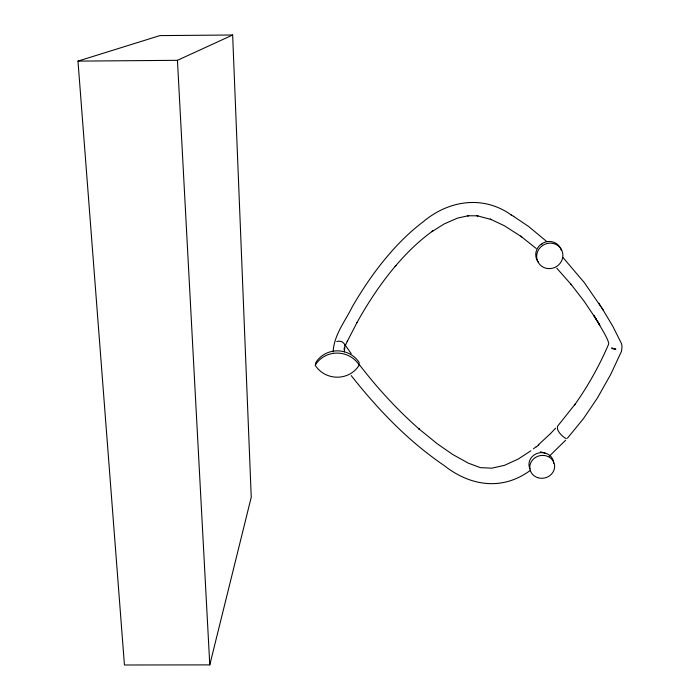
<?xml version="1.0" encoding="UTF-8"?>
<svg xmlns="http://www.w3.org/2000/svg" width="700" height="700" viewBox="0 0 700 700"><rect width="100%" height="100%" fill="white"/><g stroke="black" fill="none" stroke-linecap="round" stroke-linejoin="round"><path stroke-width="1.05" d="M359.179 365.085L359.109 362.434A25.2 23.809 5.8 0 0 315.779 362.635L315.411 365.619A25.498 24.229 6.3 0 0 358.986 365.418L358.977 364.744A25.34 23.931 5.7 0 0 315.394 364.945L315.201 365.286M344.348 351.951L344.951 345.887M344.102 349.764L344.304 347.672M333.139 351.942C333.865 335.02 345.24 321.204 352.433 306.504C358.881 295.418 365.82 284.62 373.345 274.225C387.608 254.634 403.953 236.311 423.351 221.664C448.779 200.235 483.289 195.011 511.262 214.97M209.781 664.886L251.248 497.201L232.645 35L159.889 35.604L77.98 61.119L124.434 665L209.781 664.886L177.441 60.322L232.645 35M345.328 345.467L347.489 340.935M347.191 341.565L357.061 322.473M356.904 322.744C367.5 303.485 381.019 282.957 395.973 265.44L395.159 266.394C406.368 253.269 418.714 240.984 432.81 230.965L431.83 231.665L444.22 223.93L457.371 218.155L468.72 215.626L467.425 215.793L478.056 215.801L476.752 215.644L491.566 219.616L490.341 219.144L504.429 225.776L521.762 236.898L520.704 236.127L536.2 248.483M557.331 426.519L575.225 404.014L574.534 404.976C588.166 385.954 599.559 365.356 608.755 343.849C608.396 338.555 598.273 323.47 593.784 315.254L599.83 325.229L597.38 321.178M567.42 438.217L583.389 418.723L597.389 398.046L610.619 374.596L621.53 351.207L622.02 346.614L621.574 343.796L612.798 326.244L601.37 307.142M565.635 440.204L549.246 456.26M550.419 433.659L555.686 428.137M550.594 433.484L538.317 444.911M536.296 446.933L538.869 444.815M533.452 448.84L536.025 446.801M530.889 450.782L518.184 459.086L504.499 465.325L491.82 468.177L480.384 467.644L468.309 463.155L452.804 454.536L437.229 443.748L418.6 428.592L419.475 429.354C397.381 409.938 377.405 388.168 359.502 364.858M542.045 244.213L541.38 244.615M530.058 470.584C502.023 491.076 470.032 486.045 444.001 465.412C408.205 441.088 377.921 409.447 351.216 375.594M336.796 341.609L338.94 341.11L341.504 341.6A3.728 1.041 29.2 0 0 342.519 342.116L344.382 343.875L344.899 345.599M615.685 348.871L613.156 348.556L611.774 347.672M611.73 348.469L615.773 349.44M77.98 61.119L177.441 60.322M540.383 451.745L545.02 453.171M513.476 216.274L528.78 226.599L546.753 241.553M511.035 214.839L513.712 216.414M556.754 268.188L571.436 284.76M562.914 257.442L584.264 282.555L603.286 310.161M557.585 427.28C556.097 430.369 563.29 437.797 566.335 438.576M570.876 284.086L584.159 301.297L596.207 319.244M351.234 353.701L345.345 345.275M598.876 303.266L600.784 306.259M538.466 262.316A13.178 12.539 -27.6 0 1 542.894 243.075A13.178 12.539 -27.6 0 1 561.321 250.197M529.97 468.93A12.407 11.349 -12.1 0 1 538.633 452.979A12.407 11.349 -12.1 0 1 553.665 463.286M548.188 268.59A13.256 12.609 -27.5 0 0 561.846 250.416A13.256 12.609 -27.5 0 0 539.289 248.64A13.256 12.609 -27.5 0 0 548.188 268.59M537.705 477.662A12.477 11.41 -12.1 0 0 554.496 464.686A12.477 11.41 -12.1 0 0 534.433 458.176A12.477 11.41 -12.1 0 0 537.705 477.662"/></g></svg>
